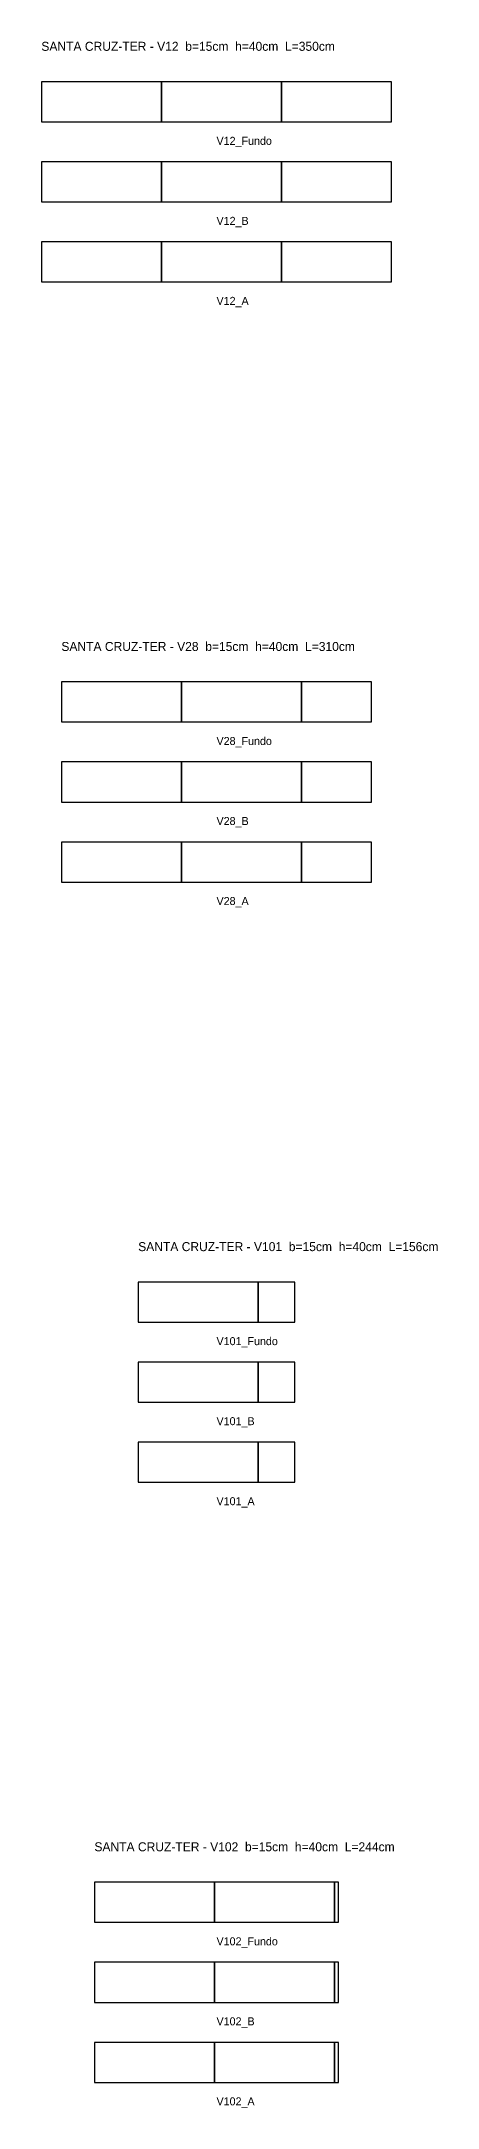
# Model space of a CAD drawing. Header units: metres. Extents: x -175 to 133895, y -11125 to 31642.
# Drawn here: x -175 to 221, y -3925 to -1860 of the extents above; entities that cross this region are included whole.
import ezdxf

# ---------------------------------------------------------------- set-up
doc = ezdxf.new("R2010")
doc.units = ezdxf.units.M

msp = doc.modelspace()

# ---------------------------------------------------------------- linework, layer by layer
at = {"layer": 'Paineis'}
for points in [[(-175, -1940), (-55, -1940), (-55, -1900), (-175, -1900)], [(-55, -1940), (65, -1940), (65, -1900), (-55, -1900)], [(65, -1940), (175, -1940), (175, -1900), (65, -1900)], [(-175, -2020), (-55, -2020), (-55, -1980), (-175, -1980)], [(-55, -2020), (65, -2020), (65, -1980), (-55, -1980)], [(65, -2020), (175, -2020), (175, -1980), (65, -1980)], [(-175, -2100), (-55, -2100), (-55, -2060), (-175, -2060)], [(-55, -2100), (65, -2100), (65, -2060), (-55, -2060)], [(65, -2100), (175, -2100), (175, -2060), (65, -2060)], [(-155, -2540), (-35, -2540), (-35, -2500), (-155, -2500)], [(-35, -2540), (85, -2540), (85, -2500), (-35, -2500)], [(85, -2540), (155, -2540), (155, -2500), (85, -2500)], [(-155, -2620), (-35, -2620), (-35, -2580), (-155, -2580)], [(-35, -2620), (85, -2620), (85, -2580), (-35, -2580)], [(85, -2620), (155, -2620), (155, -2580), (85, -2580)], [(-155, -2700), (-35, -2700), (-35, -2660), (-155, -2660)], [(-35, -2700), (85, -2700), (85, -2660), (-35, -2660)], [(85, -2700), (155, -2700), (155, -2660), (85, -2660)], [(-78.25, -3140), (41.75, -3140), (41.75, -3100), (-78.25, -3100)], [(41.75, -3140), (78.25, -3140), (78.25, -3100), (41.75, -3100)], [(-78.25, -3220), (41.75, -3220), (41.75, -3180), (-78.25, -3180)], [(41.75, -3220), (78.25, -3220), (78.25, -3180), (41.75, -3180)], [(-78.25, -3300), (41.75, -3300), (41.75, -3260), (-78.25, -3260)], [(41.75, -3300), (78.25, -3300), (78.25, -3260), (41.75, -3260)], [(-122, -3740), (-2, -3740), (-2, -3700), (-122, -3700)], [(-2, -3740), (118, -3740), (118, -3700), (-2, -3700)], [(118, -3740), (122, -3740), (122, -3700), (118, -3700)], [(-122, -3820), (-2, -3820), (-2, -3780), (-122, -3780)], [(-2, -3820), (118, -3820), (118, -3780), (-2, -3780)], [(118, -3820), (122, -3820), (122, -3780), (118, -3780)], [(-122, -3900), (-2, -3900), (-2, -3860), (-122, -3860)], [(-2, -3900), (118, -3900), (118, -3860), (-2, -3860)], [(118, -3900), (122, -3900), (122, -3860), (118, -3860)]]:
    msp.add_lwpolyline(points, close=True, dxfattribs=at)

# ---------------------------------------------------------------- texts
at = {"layer": 'NOMENCLATURA', "char_height": 9, "attachment_point": 1}
for s, insert in [('SANTA CRUZ-TER - V12  b=15cm  h=40cm  L=350cm', (-175, -1860)), ('SANTA CRUZ-TER - V28  b=15cm  h=40cm  L=310cm', (-155, -2460)), ('SANTA CRUZ-TER - V101  b=15cm  h=40cm  L=156cm', (-78.25, -3060)), ('SANTA CRUZ-TER - V102  b=15cm  h=40cm  L=244cm', (-122, -3660))]:
    msp.add_mtext(s, dxfattribs=dict(at, insert=insert))
at = {"layer": 'Texto Secao', "char_height": 8, "attachment_point": 1}
for s, insert in [('V12_Fundo', (0, -1955)), ('V12_B', (0, -2035)), ('V12_A', (0, -2115)), ('V28_Fundo', (0, -2555)), ('V28_B', (0, -2635)), ('V28_A', (0, -2715)), ('V101_Fundo', (0, -3155)), ('V101_B', (0, -3235)), ('V101_A', (0, -3315)), ('V102_Fundo', (0, -3755)), ('V102_B', (0, -3835)), ('V102_A', (0, -3915))]:
    msp.add_mtext(s, dxfattribs=dict(at, insert=insert))

doc.saveas('drawing.dxf')
